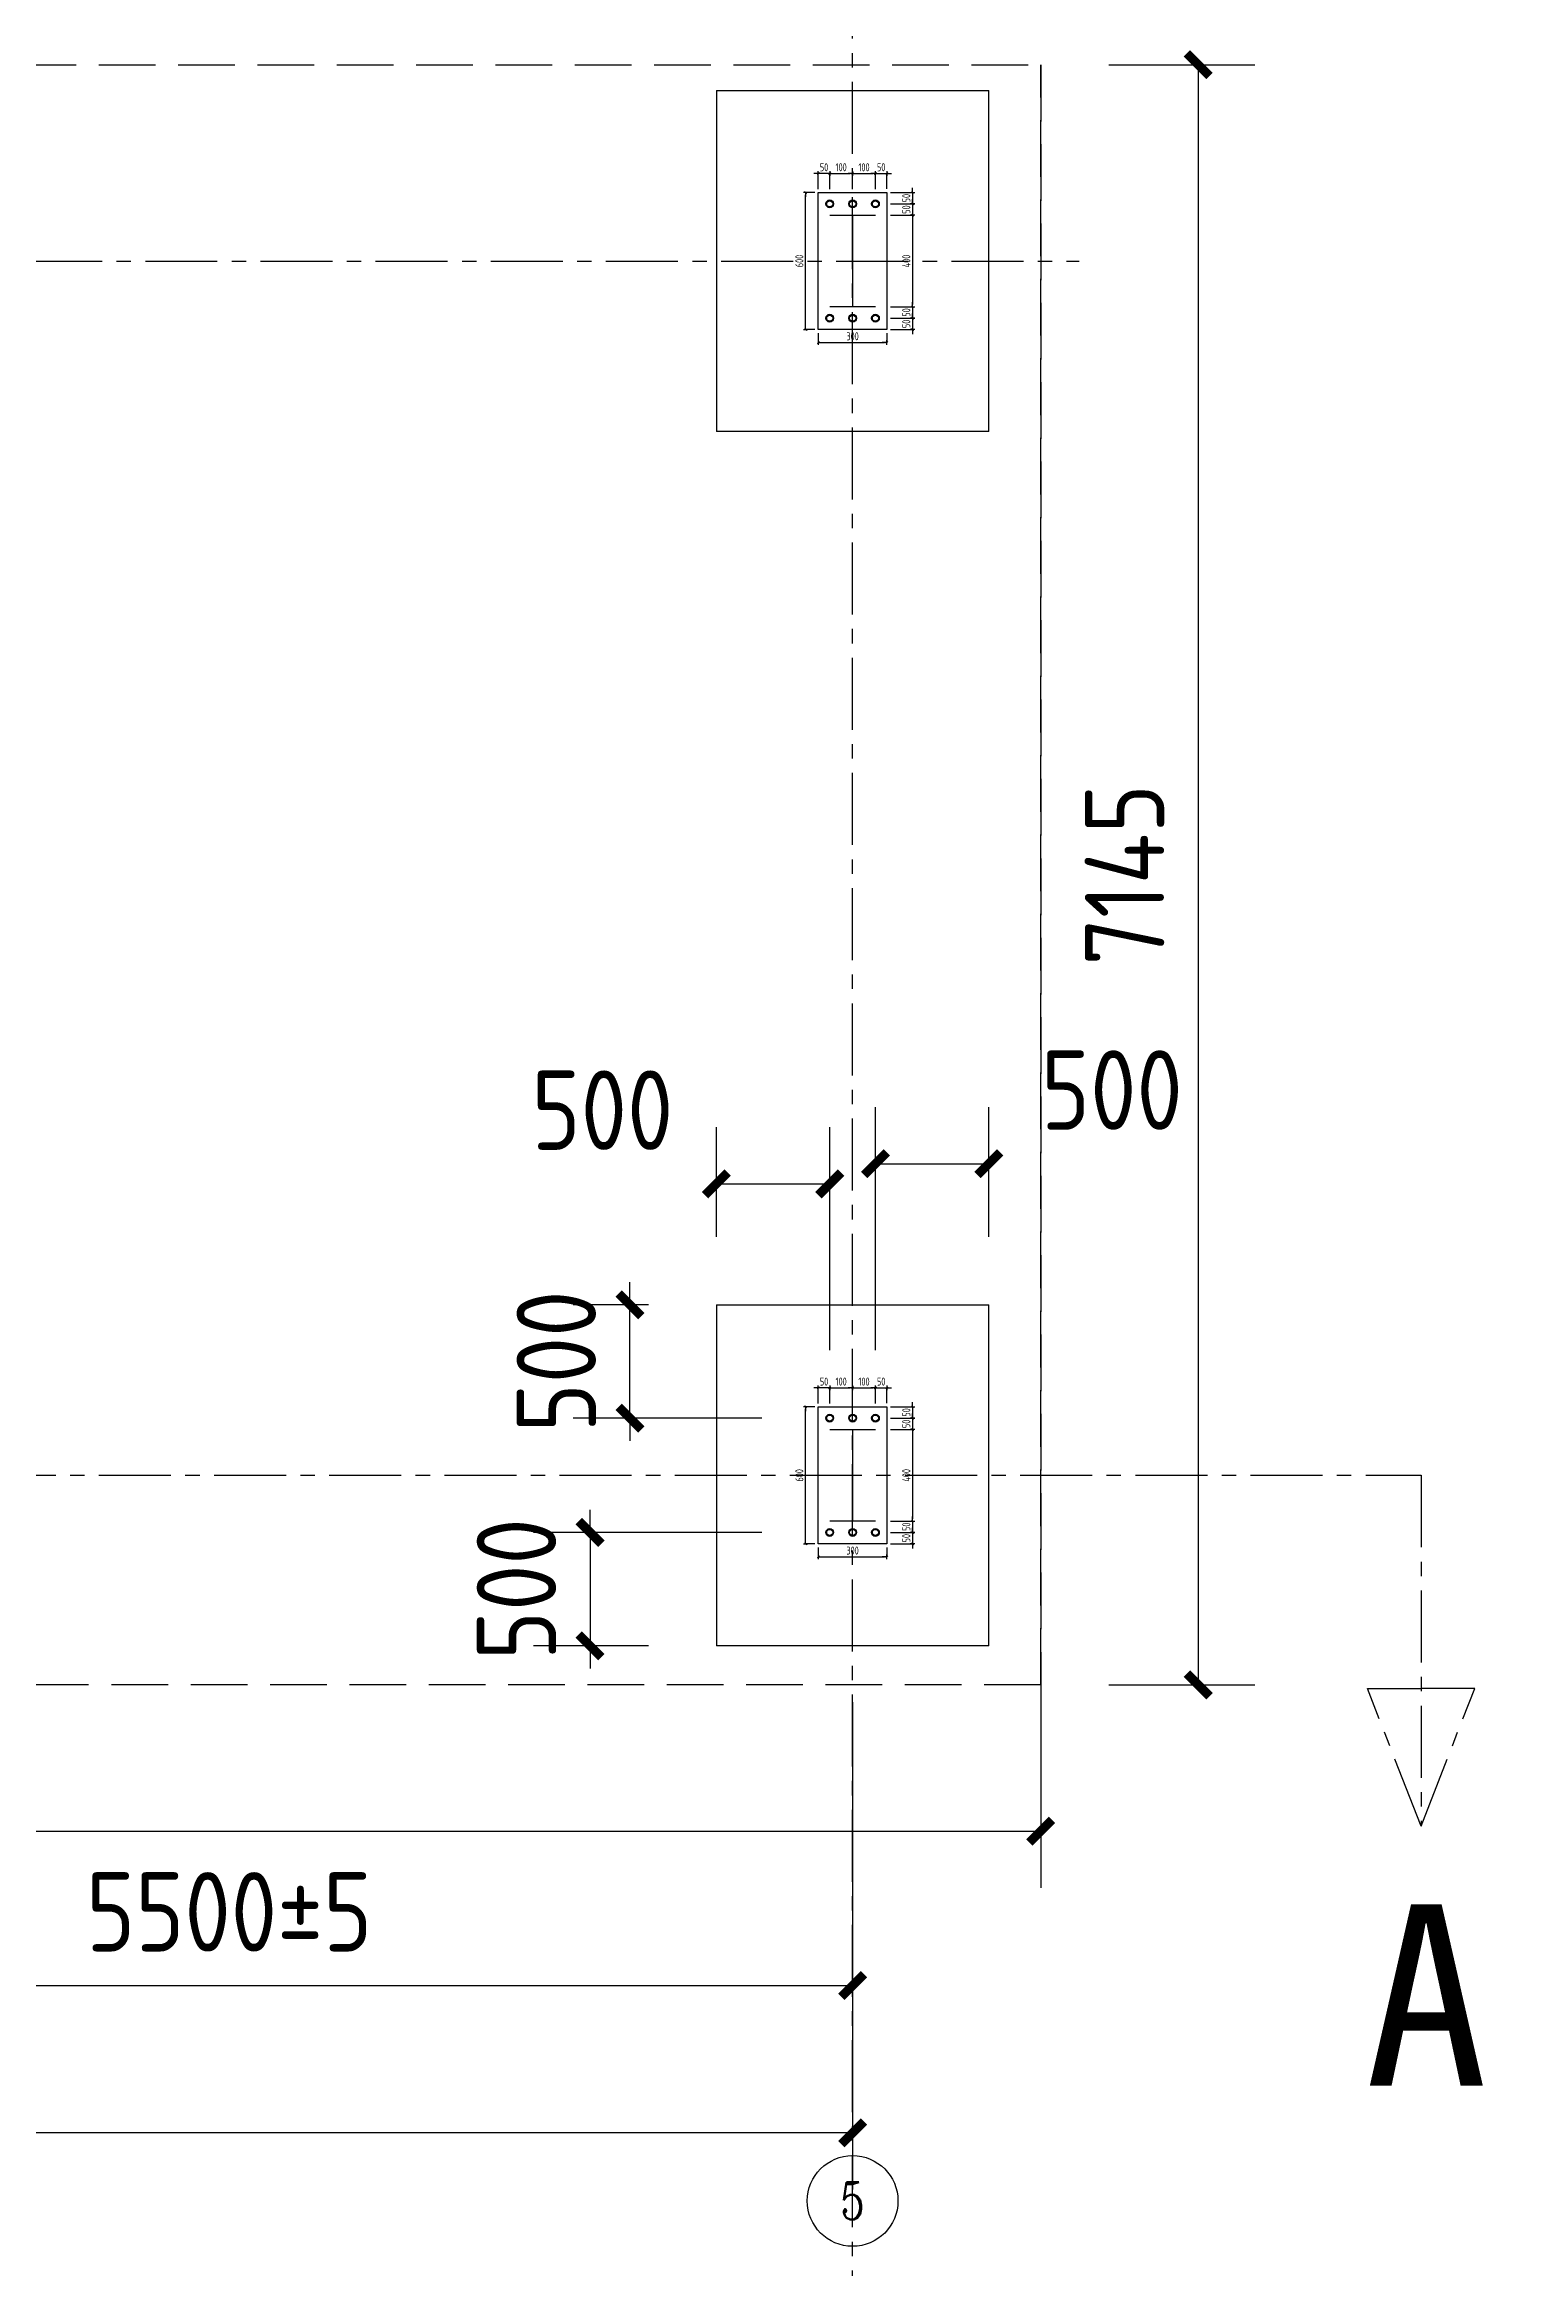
# Model space of a CAD drawing. Extents: x 1129386 to 1341523, y 309636 to 351636.
# Drawn here: x 1164463 to 1170921, y 334236 to 344039 of the extents above; entities that cross this region are included whole.
import ezdxf
from ezdxf.enums import TextEntityAlignment as Align

# ---------------------------------------------------------------- set-up
doc = ezdxf.new("R2010")
doc.units = 0
doc.header["$LTSCALE"] = 1000
doc.header["$MEASUREMENT"] = 0
doc.linetypes.add('CENTER', pattern=[50.8, 31.75, -6.35, 6.35, -6.35])
doc.linetypes.add('DASH', pattern=[0.35, 0.25, -0.1])
for name, color, linetype in [('1', 7, 'Continuous'), ('9', 3, 'Continuous'), ('AXIS', 3, 'Continuous'), ('AXIS_TEXT', 7, 'Continuous'), ('DOTE', 1, 'Continuous')]:
    doc.layers.add(name, color=color, linetype=linetype)
doc.styles.add('_TCH_AXIS', font='COMPLEX', dxfattribs={"bigfont": 'GBCBIG'})
doc.styles.add('COMPLEX', font='COMPLEX')
doc.styles.add('HZ', font='tssdeng.shx', dxfattribs={"width": 0.7, "bigfont": 'tssdchn.shx'})
doc.styles.get("Standard").update_dxf_attribs({"font": 'gbenor.shx', "bigfont": 'gbcbig.shx'})
doc.dimstyles.new('1-1', dxfattribs={"dimscale": 100, "dimtxt": 3.5, "dimasz": 1, "dimexe": 0, "dimexo": 1.5, "dimgap": 1, "dimtad": 1, "dimdec": 0, "dimzin": 0, "dimdsep": 46, "dimtxsty": 'HZ', "dimblk": 'TJDIM', "dimcen": 0, "dimclrd": 3, "dimclre": 3, "dimclrt": 7, "dimaunit": 1, "dimadec": 0, "dimazin": 0, "dimtfac": 1, "dimtdec": 0, "dimtix": 1, "dimtmove": 2, "dimatfit": 3, "dimldrblk": 'TJDIM', "dimfxl": 0, "dimtolj": 1, "dimarcsym": 0})
doc.dimstyles.new('STANDARD$0', dxfattribs={"dimscale": 100, "dimtxt": 3.5, "dimasz": 1, "dimexe": 2.5, "dimexo": 3, "dimgap": 1.5, "dimtad": 1, "dimdec": 0, "dimzin": 0, "dimdsep": 46, "dimtxsty": 'Standard', "dimblk": 'ARCHTICK', "dimcen": 0.09, "dimadec": 0, "dimazin": 0, "dimtfac": 1, "dimtdec": 0, "dimtix": 1, "dimtmove": 2, "dimatfit": 3, "dimldrblk": 'ARCHTICK', "dimfxl": 1, "dimtolj": 1, "dimtzin": 0, "dimarcsym": 0})

# ---------------------------------------------------------------- blocks, each defined once
blk = doc.blocks.new('_ArchTick')
at = {"color": 0, "linetype": 'ByBlock', "const_width": 0.4}
blk.add_lwpolyline([(-0.5, -0.5), (0.5, 0.5)], dxfattribs=at)
blk = doc.blocks.new('*D82')
at = {"color": 0, "lineweight": -2}
for p, q in [((1162527.9, 336429.5), (1162527.9, 335229.5)), ((1168027.9, 336429.5), (1168027.9, 335229.5))]:
    blk.add_line(p, q, dxfattribs=at)
at = {"color": 0, "linetype": 'ByBlock', "lineweight": -2}
blk.add_line((1162527.9, 335479.5), (1168027.9, 335479.5), dxfattribs=at)
at = {"layer": 'Defpoints', "color": 0}
for p in [(1162527.9, 336729.5), (1168027.9, 336729.5), (1168027.9, 335479.5)]:
    blk.add_point(p, dxfattribs=at)
at = {"color": 0, "lineweight": -2, "xscale": 100, "yscale": 100, "zscale": 100, "rotation": 180}
blk.add_blockref('_ArchTick', (1162527.9, 335479.5), dxfattribs=at)
at = {"color": 0, "lineweight": -2, "xscale": 100, "yscale": 100, "zscale": 100}
blk.add_blockref('_ArchTick', (1168027.9, 335479.5), dxfattribs=at)
at = {"color": 0, "insert": (1165277.9, 335804.5), "char_height": 350, "attachment_point": 5}
blk.add_mtext('\\A1;5500±5', dxfattribs=at)
blk = doc.blocks.new('*D83')
at = {"color": 0, "lineweight": -2}
for p, q in [((1148127.9, 336429.5), (1148127.9, 334579.5)), ((1168027.9, 336429.5), (1168027.9, 334579.5))]:
    blk.add_line(p, q, dxfattribs=at)
at = {"color": 0, "linetype": 'ByBlock', "lineweight": -2}
for p, q in [((1148127.9, 334829.5), (1157927.9, 334829.5)), ((1168027.9, 334829.5), (1160761.2, 334829.5))]:
    blk.add_line(p, q, dxfattribs=at)
at = {"layer": 'Defpoints', "color": 0}
for p in [(1148127.9, 336729.5), (1168027.9, 336729.5), (1168027.9, 334829.5)]:
    blk.add_point(p, dxfattribs=at)
at = {"color": 0, "lineweight": -2, "xscale": 100, "yscale": 100, "zscale": 100, "rotation": 180}
blk.add_blockref('_ArchTick', (1148127.9, 334829.5), dxfattribs=at)
at = {"color": 0, "lineweight": -2, "xscale": 100, "yscale": 100, "zscale": 100}
blk.add_blockref('_ArchTick', (1168027.9, 334829.5), dxfattribs=at)
at = {"color": 0, "insert": (1159344.5, 335154.5), "char_height": 350, "attachment_point": 5}
blk.add_mtext('\\A1;19900%%P10', dxfattribs=at)
blk = doc.blocks.new('_AXISO')
blk.add_circle((0, 0), 0.5)
at = {"layer": 'AXIS_TEXT', "style": 'COMPLEX', "width": 1.041667}
blk.add_attdef('A', text='', height=0.56, dxfattribs=at).set_placement((-0.25, -0.28), (0.25, -0.28), align=Align.FIT)
blk = doc.blocks.new('*D87')
at = {"color": 0, "lineweight": -2}
for p, q in [((1169157.9, 343950.3), (1169802.5, 343950.3)), ((1169157.9, 336805.3), (1169802.5, 336805.3))]:
    blk.add_line(p, q, dxfattribs=at)
at = {"color": 0, "linetype": 'ByBlock', "lineweight": -2}
blk.add_line((1169552.5, 343950.3), (1169552.5, 336805.3), dxfattribs=at)
at = {"layer": 'Defpoints', "color": 0}
for p in [(1168857.9, 343950.3), (1168857.9, 336805.3), (1169552.5, 336805.3)]:
    blk.add_point(p, dxfattribs=at)
at = {"color": 0, "lineweight": -2, "xscale": 100, "yscale": 100, "zscale": 100}
for p, rotation in [((1169552.5, 343950.3), 90), ((1169552.5, 336805.3), 270)]:
    blk.add_blockref('_ArchTick', p, dxfattribs=dict(at, rotation=rotation))
at = {"color": 0, "insert": (1169227.5, 340377.8), "char_height": 350, "attachment_point": 5, "rotation": 90}
blk.add_mtext('\\A1;7145', dxfattribs=at)
blk = doc.blocks.new('*D88')
at = {"color": 0, "lineweight": -2}
for p, q in [((1155952.9, 336839), (1155952.9, 335910.3)), ((1168857.9, 336839), (1168857.9, 335910.3))]:
    blk.add_line(p, q, dxfattribs=at)
at = {"color": 0, "linetype": 'ByBlock', "lineweight": -2}
blk.add_line((1155952.9, 336160.3), (1168857.9, 336160.3), dxfattribs=at)
at = {"layer": 'Defpoints', "color": 0}
for p in [(1155952.9, 337139), (1168857.9, 337139), (1168857.9, 336160.3)]:
    blk.add_point(p, dxfattribs=at)
at = {"color": 0, "lineweight": -2, "xscale": 100, "yscale": 100, "zscale": 100, "rotation": 180}
blk.add_blockref('_ArchTick', (1155952.9, 336160.3), dxfattribs=at)
at = {"color": 0, "lineweight": -2, "xscale": 100, "yscale": 100, "zscale": 100}
blk.add_blockref('_ArchTick', (1168857.9, 336160.3), dxfattribs=at)
at = {"color": 0, "insert": (1162405.4, 336485.3), "char_height": 350, "attachment_point": 5}
blk.add_mtext('\\A1;12905', dxfattribs=at)
blk = doc.blocks.new('TJDIM')
at = {"color": 2, "const_width": 0.45}
blk.add_lwpolyline([(-0.5, -0.5), (0.5, 0.5)], dxfattribs=at)
at = {"layer": '9', "color": 3, "linetype": 'Continuous'}
for p, q in [((0, 0), (-2, 0)), ((0, -1), (0, 1))]:
    blk.add_line(p, q, dxfattribs=at)
blk = doc.blocks.new('*D62')
at = {"layer": '1', "color": 3, "lineweight": -2}
for p, q in [((1149622, 398009), (1149622, 398687)), ((1150622, 398009), (1150622, 398687))]:
    blk.add_line(p, q, dxfattribs=at)
at = {"layer": '1', "color": 3, "linetype": 'ByBlock', "lineweight": -2}
blk.add_line((1149722, 398687), (1150522, 398687), dxfattribs=at)
at = {"layer": 'Defpoints', "color": 0}
for p in [(1150622, 398687), (1149622, 397859), (1150622, 397859)]:
    blk.add_point(p, dxfattribs=at)
at = {"layer": '1', "color": 3, "lineweight": -2, "xscale": 100, "yscale": 100, "zscale": 100, "rotation": 180}
blk.add_blockref('TJDIM', (1149622, 398687), dxfattribs=at)
at = {"layer": '1', "color": 3, "lineweight": -2, "xscale": 100, "yscale": 100, "zscale": 100}
blk.add_blockref('TJDIM', (1150622, 398687), dxfattribs=at)
at = {"layer": '1', "color": 7, "insert": (1150122, 398962), "char_height": 350, "attachment_point": 5, "style": 'HZ'}
blk.add_mtext('\\A1;100', dxfattribs=at)
blk = doc.blocks.new('*D63')
at = {"layer": '1', "color": 3, "linetype": 'ByBlock', "lineweight": -2}
for p, q in [((1149022, 398687), (1148922, 398687)), ((1149622, 398687), (1149122, 398687)), ((1149722, 398687), (1149822, 398687))]:
    blk.add_line(p, q, dxfattribs=at)
at = {"layer": '1', "color": 3, "lineweight": -2}
for p, q in [((1149122, 398009), (1149122, 398687)), ((1149622, 398009), (1149622, 398687))]:
    blk.add_line(p, q, dxfattribs=at)
at = {"layer": 'Defpoints', "color": 0}
for p in [(1149122, 398687), (1149122, 397859), (1149622, 397859)]:
    blk.add_point(p, dxfattribs=at)
at = {"layer": '1', "color": 3, "lineweight": -2, "xscale": 100, "yscale": 100, "zscale": 100}
blk.add_blockref('TJDIM', (1149122, 398687), dxfattribs=at)
at = {"layer": '1', "color": 3, "lineweight": -2, "xscale": 100, "yscale": 100, "zscale": 100, "rotation": 180}
blk.add_blockref('TJDIM', (1149622, 398687), dxfattribs=at)
at = {"layer": '1', "color": 7, "insert": (1149372, 398962), "char_height": 350, "attachment_point": 5, "style": 'HZ'}
blk.add_mtext('\\A1;50', dxfattribs=at)
blk = doc.blocks.new('*D64')
at = {"layer": '1', "color": 3, "lineweight": -2}
for p, q in [((1150622, 398009), (1150622, 398687)), ((1151622, 398009), (1151622, 398687))]:
    blk.add_line(p, q, dxfattribs=at)
at = {"layer": '1', "color": 3, "linetype": 'ByBlock', "lineweight": -2}
blk.add_line((1150722, 398687), (1151522, 398687), dxfattribs=at)
at = {"layer": 'Defpoints', "color": 0}
for p in [(1151622, 398687), (1150622, 397859), (1151622, 397859)]:
    blk.add_point(p, dxfattribs=at)
at = {"layer": '1', "color": 3, "lineweight": -2, "xscale": 100, "yscale": 100, "zscale": 100, "rotation": 180}
blk.add_blockref('TJDIM', (1150622, 398687), dxfattribs=at)
at = {"layer": '1', "color": 3, "lineweight": -2, "xscale": 100, "yscale": 100, "zscale": 100}
blk.add_blockref('TJDIM', (1151622, 398687), dxfattribs=at)
at = {"layer": '1', "color": 7, "insert": (1151122, 398962), "char_height": 350, "attachment_point": 5, "style": 'HZ'}
blk.add_mtext('\\A1;100', dxfattribs=at)
blk = doc.blocks.new('*D65')
at = {"layer": '1', "color": 3, "linetype": 'ByBlock', "lineweight": -2}
for p, q in [((1151522, 398687), (1151422, 398687)), ((1151622, 398687), (1152122, 398687)), ((1152222, 398687), (1152322, 398687))]:
    blk.add_line(p, q, dxfattribs=at)
at = {"layer": '1', "color": 3, "lineweight": -2}
for p, q in [((1151622, 398009), (1151622, 398687)), ((1152122, 398025), (1152122, 398687))]:
    blk.add_line(p, q, dxfattribs=at)
at = {"layer": 'Defpoints', "color": 0}
for p in [(1152122, 398687), (1151622, 397859), (1152122, 397875)]:
    blk.add_point(p, dxfattribs=at)
at = {"layer": '1', "color": 3, "lineweight": -2, "xscale": 100, "yscale": 100, "zscale": 100}
blk.add_blockref('TJDIM', (1151622, 398687), dxfattribs=at)
at = {"layer": '1', "color": 3, "lineweight": -2, "xscale": 100, "yscale": 100, "zscale": 100, "rotation": 180}
blk.add_blockref('TJDIM', (1152122, 398687), dxfattribs=at)
at = {"layer": '1', "color": 7, "insert": (1151872, 398962), "char_height": 350, "attachment_point": 5, "style": 'HZ'}
blk.add_mtext('\\A1;50', dxfattribs=at)
blk = doc.blocks.new('*D66')
at = {"layer": '1', "color": 3, "lineweight": -2}
for p, q in [((1152280, 397363), (1153247, 397363)), ((1152280, 396863), (1153247, 396863))]:
    blk.add_line(p, q, dxfattribs=at)
at = {"layer": '1', "color": 3, "linetype": 'ByBlock', "lineweight": -2}
for p, q in [((1153247, 397463), (1153247, 397563)), ((1153247, 397363), (1153247, 396863)), ((1153247, 396763), (1153247, 396663))]:
    blk.add_line(p, q, dxfattribs=at)
at = {"layer": 'Defpoints', "color": 0}
for p in [(1152130, 397363), (1152130, 396863), (1153247, 396863)]:
    blk.add_point(p, dxfattribs=at)
at = {"layer": '1', "color": 3, "lineweight": -2, "xscale": 100, "yscale": 100, "zscale": 100}
for p, rotation in [((1153247, 397363), 270), ((1153247, 396863), 90)]:
    blk.add_blockref('TJDIM', p, dxfattribs=dict(at, rotation=rotation))
at = {"layer": '1', "color": 7, "insert": (1152972, 397113), "char_height": 350, "attachment_point": 5, "rotation": 90, "style": 'HZ'}
blk.add_mtext('\\A1;50', dxfattribs=at)
blk = doc.blocks.new('*D67')
at = {"layer": '1', "color": 3, "lineweight": -2}
for p, q in [((1152280, 396863), (1153247, 396863)), ((1152280, 392863), (1153247, 392863))]:
    blk.add_line(p, q, dxfattribs=at)
at = {"layer": '1', "color": 3, "linetype": 'ByBlock', "lineweight": -2}
blk.add_line((1153247, 396763), (1153247, 392963), dxfattribs=at)
at = {"layer": 'Defpoints', "color": 0}
for p in [(1152130, 396863), (1152130, 392863), (1153247, 392863)]:
    blk.add_point(p, dxfattribs=at)
at = {"layer": '1', "color": 3, "lineweight": -2, "xscale": 100, "yscale": 100, "zscale": 100}
for p, rotation in [((1153247, 396863), 90), ((1153247, 392863), 270)]:
    blk.add_blockref('TJDIM', p, dxfattribs=dict(at, rotation=rotation))
at = {"layer": '1', "color": 7, "insert": (1152972, 394863), "char_height": 350, "attachment_point": 5, "rotation": 90, "style": 'HZ'}
blk.add_mtext('\\A1;400', dxfattribs=at)
blk = doc.blocks.new('*D68')
at = {"layer": '1', "color": 3, "lineweight": -2}
for p, q in [((1152280, 392863), (1153247, 392863)), ((1152280, 392363), (1153247, 392363))]:
    blk.add_line(p, q, dxfattribs=at)
at = {"layer": '1', "color": 3, "linetype": 'ByBlock', "lineweight": -2}
for p, q in [((1153247, 392963), (1153247, 393063)), ((1153247, 392863), (1153247, 392363)), ((1153247, 392263), (1153247, 392163))]:
    blk.add_line(p, q, dxfattribs=at)
at = {"layer": 'Defpoints', "color": 0}
for p in [(1152130, 392863), (1152130, 392363), (1153247, 392363)]:
    blk.add_point(p, dxfattribs=at)
at = {"layer": '1', "color": 3, "lineweight": -2, "xscale": 100, "yscale": 100, "zscale": 100}
for p, rotation in [((1153247, 392863), 270), ((1153247, 392363), 90)]:
    blk.add_blockref('TJDIM', p, dxfattribs=dict(at, rotation=rotation))
at = {"layer": '1', "color": 7, "insert": (1152972, 392613), "char_height": 350, "attachment_point": 5, "rotation": 90, "style": 'HZ'}
blk.add_mtext('\\A1;50', dxfattribs=at)
blk = doc.blocks.new('*D69')
at = {"layer": '1', "color": 3, "lineweight": -2}
for p, q in [((1149122, 391713), (1149122, 391296)), ((1152122, 391713), (1152122, 391296))]:
    blk.add_line(p, q, dxfattribs=at)
at = {"layer": '1', "color": 3, "linetype": 'ByBlock', "lineweight": -2}
blk.add_line((1149222, 391296), (1152022, 391296), dxfattribs=at)
at = {"layer": 'Defpoints', "color": 0}
for p in [(1149122, 391863), (1152122, 391863), (1152122, 391296)]:
    blk.add_point(p, dxfattribs=at)
at = {"layer": '1', "color": 3, "lineweight": -2, "xscale": 100, "yscale": 100, "zscale": 100, "rotation": 180}
blk.add_blockref('TJDIM', (1149122, 391296), dxfattribs=at)
at = {"layer": '1', "color": 3, "lineweight": -2, "xscale": 100, "yscale": 100, "zscale": 100}
blk.add_blockref('TJDIM', (1152122, 391296), dxfattribs=at)
at = {"layer": '1', "color": 7, "insert": (1150622, 391571), "char_height": 350, "attachment_point": 5, "style": 'HZ'}
blk.add_mtext('\\A1;300', dxfattribs=at)
blk = doc.blocks.new('*D70')
at = {"layer": '1', "color": 3, "lineweight": -2}
for p, q in [((1148972, 397863), (1148569, 397863)), ((1148972, 391863), (1148569, 391863))]:
    blk.add_line(p, q, dxfattribs=at)
at = {"layer": '1', "color": 3, "linetype": 'ByBlock', "lineweight": -2}
blk.add_line((1148569, 391963), (1148569, 397763), dxfattribs=at)
at = {"layer": 'Defpoints', "color": 0}
for p in [(1148569, 397863), (1149122, 397863), (1149122, 391863)]:
    blk.add_point(p, dxfattribs=at)
at = {"layer": '1', "color": 3, "lineweight": -2, "xscale": 100, "yscale": 100, "zscale": 100}
for p, rotation in [((1148569, 397863), 90), ((1148569, 391863), 270)]:
    blk.add_blockref('TJDIM', p, dxfattribs=dict(at, rotation=rotation))
at = {"layer": '1', "color": 7, "insert": (1148294, 394863), "char_height": 350, "attachment_point": 5, "rotation": 90, "style": 'HZ'}
blk.add_mtext('\\A1;600', dxfattribs=at)
blk = doc.blocks.new('*D71')
at = {"layer": '1', "color": 3, "lineweight": -2}
for p, q in [((1152280, 397863), (1153247, 397863)), ((1152280, 397363), (1153247, 397363))]:
    blk.add_line(p, q, dxfattribs=at)
at = {"layer": '1', "color": 3, "linetype": 'ByBlock', "lineweight": -2}
for p, q in [((1153247, 397963), (1153247, 398063)), ((1153247, 397863), (1153247, 397363)), ((1153247, 397263), (1153247, 397163))]:
    blk.add_line(p, q, dxfattribs=at)
at = {"layer": 'Defpoints', "color": 0}
for p in [(1152130, 397863), (1152130, 397363), (1153247, 397363)]:
    blk.add_point(p, dxfattribs=at)
at = {"layer": '1', "color": 3, "lineweight": -2, "xscale": 100, "yscale": 100, "zscale": 100}
for p, rotation in [((1153247, 397863), 270), ((1153247, 397363), 90)]:
    blk.add_blockref('TJDIM', p, dxfattribs=dict(at, rotation=rotation))
at = {"layer": '1', "color": 7, "insert": (1152972, 397613), "char_height": 350, "attachment_point": 5, "rotation": 90, "style": 'HZ'}
blk.add_mtext('\\A1;50', dxfattribs=at)
blk = doc.blocks.new('*D72')
at = {"layer": '1', "color": 3, "lineweight": -2}
for p, q in [((1152280, 392363), (1153247, 392363)), ((1152280, 391863), (1153247, 391863))]:
    blk.add_line(p, q, dxfattribs=at)
at = {"layer": '1', "color": 3, "linetype": 'ByBlock', "lineweight": -2}
for p, q in [((1153247, 392463), (1153247, 392563)), ((1153247, 392363), (1153247, 391863)), ((1153247, 391763), (1153247, 391663))]:
    blk.add_line(p, q, dxfattribs=at)
at = {"layer": 'Defpoints', "color": 0}
for p in [(1152130, 392363), (1152130, 391863), (1153247, 391863)]:
    blk.add_point(p, dxfattribs=at)
at = {"layer": '1', "color": 3, "lineweight": -2, "xscale": 100, "yscale": 100, "zscale": 100}
for p, rotation in [((1153247, 392363), 270), ((1153247, 391863), 90)]:
    blk.add_blockref('TJDIM', p, dxfattribs=dict(at, rotation=rotation))
at = {"layer": '1', "color": 7, "insert": (1152972, 392113), "char_height": 350, "attachment_point": 5, "rotation": 90, "style": 'HZ'}
blk.add_mtext('\\A1;50', dxfattribs=at)
blk = doc.blocks.new('*D137')
at = {"color": 0, "lineweight": -2}
for p, q in [((1167427, 338781.6), (1167427, 339264.8)), ((1167927, 338281.6), (1167927, 339264.8))]:
    blk.add_line(p, q, dxfattribs=at)
at = {"color": 0, "linetype": 'ByBlock', "lineweight": -2}
blk.add_line((1167427, 339014.8), (1167927, 339014.8), dxfattribs=at)
at = {"layer": 'Defpoints', "color": 0}
for p in [(1167927, 339014.8), (1167427, 338481.6), (1167927, 337981.6)]:
    blk.add_point(p, dxfattribs=at)
at = {"color": 0, "lineweight": -2, "xscale": 100, "yscale": 100, "zscale": 100, "rotation": 180}
blk.add_blockref('_ArchTick', (1167427, 339014.8), dxfattribs=at)
at = {"color": 0, "lineweight": -2, "xscale": 100, "yscale": 100, "zscale": 100}
blk.add_blockref('_ArchTick', (1167927, 339014.8), dxfattribs=at)
at = {"color": 0, "insert": (1166924.2, 339339.8), "char_height": 350, "attachment_point": 5}
blk.add_mtext('\\A1;500', dxfattribs=at)
blk = doc.blocks.new('*D138')
at = {"color": 0, "linetype": 'ByBlock', "lineweight": -2}
for p, q in [((1167045.6, 338481.6), (1167045.6, 338581.6)), ((1167045.6, 337981.6), (1167045.6, 338481.6)), ((1167045.6, 337981.6), (1167045.6, 337881.6))]:
    blk.add_line(p, q, dxfattribs=at)
at = {"color": 0, "lineweight": -2}
for p, q in [((1167127, 338481.6), (1166795.6, 338481.6)), ((1167627, 337981.6), (1166795.6, 337981.6))]:
    blk.add_line(p, q, dxfattribs=at)
at = {"layer": 'Defpoints', "color": 0}
for p in [(1167045.6, 338481.6), (1167427, 338481.6), (1167927, 337981.6)]:
    blk.add_point(p, dxfattribs=at)
at = {"color": 0, "lineweight": -2, "xscale": 100, "yscale": 100, "zscale": 100}
for p, rotation in [((1167045.6, 338481.6), 270), ((1167045.6, 337981.6), 90)]:
    blk.add_blockref('_ArchTick', p, dxfattribs=dict(at, rotation=rotation))
at = {"color": 0, "insert": (1166720.6, 338231.6), "char_height": 350, "attachment_point": 5, "rotation": 90}
blk.add_mtext('\\A1;500', dxfattribs=at)
blk = doc.blocks.new('*D140')
at = {"color": 0, "lineweight": -2}
for p, q in [((1168128.7, 338281.6), (1168128.7, 339353.6)), ((1168628.7, 338781.6), (1168628.7, 339353.6))]:
    blk.add_line(p, q, dxfattribs=at)
at = {"color": 0, "linetype": 'ByBlock', "lineweight": -2}
blk.add_line((1168128.7, 339103.6), (1168628.7, 339103.6), dxfattribs=at)
at = {"layer": 'Defpoints', "color": 0}
for p in [(1168628.7, 339103.6), (1168628.7, 338481.6), (1168128.7, 337981.6)]:
    blk.add_point(p, dxfattribs=at)
at = {"color": 0, "lineweight": -2, "xscale": 100, "yscale": 100, "zscale": 100, "rotation": 180}
blk.add_blockref('_ArchTick', (1168128.7, 339103.6), dxfattribs=at)
at = {"color": 0, "lineweight": -2, "xscale": 100, "yscale": 100, "zscale": 100}
blk.add_blockref('_ArchTick', (1168628.7, 339103.6), dxfattribs=at)
at = {"color": 0, "insert": (1169171.5, 339428.6), "char_height": 350, "attachment_point": 5}
blk.add_mtext('\\A1;500', dxfattribs=at)
blk = doc.blocks.new('*D141')
at = {"color": 0, "linetype": 'ByBlock', "lineweight": -2}
for p, q in [((1166869.8, 337477.4), (1166869.8, 337577.4)), ((1166869.8, 337477.4), (1166869.8, 336977.4)), ((1166869.8, 336977.4), (1166869.8, 336877.4))]:
    blk.add_line(p, q, dxfattribs=at)
at = {"color": 0, "lineweight": -2}
for p, q in [((1167627, 337477.4), (1166619.8, 337477.4)), ((1167127, 336977.4), (1166619.8, 336977.4))]:
    blk.add_line(p, q, dxfattribs=at)
at = {"layer": 'Defpoints', "color": 0}
for p in [(1167927, 337477.4), (1166869.8, 336977.4), (1167427, 336977.4)]:
    blk.add_point(p, dxfattribs=at)
at = {"color": 0, "lineweight": -2, "xscale": 100, "yscale": 100, "zscale": 100}
for p, rotation in [((1166869.8, 337477.4), 270), ((1166869.8, 336977.4), 90)]:
    blk.add_blockref('_ArchTick', p, dxfattribs=dict(at, rotation=rotation))
at = {"color": 0, "insert": (1166544.8, 337227.4), "char_height": 350, "attachment_point": 5, "rotation": 90}
blk.add_mtext('\\A1;500', dxfattribs=at)
blk = doc.blocks.new('C')
at = {"layer": '1', "color": 1}
for p, q in [((1149622.4, 396863.1), (1151622.4, 396863.1)), ((1150622.4, 396863.1), (1150622.4, 392863.1)), ((1151622.4, 392863.1), (1149622.4, 392863.1))]:
    blk.add_line(p, q, dxfattribs=at)
blk.add_lwpolyline([(1152122.4, 397863.1), (1152122.4, 391863.1), (1149122.4, 391863.1), (1149122.4, 397863.1)], close=True, dxfattribs=at)
for centre in [(1149622.4, 397363.1), (1150622.4, 397363.1), (1151622.4, 397363.1), (1149622.4, 392363.1), (1150622.4, 392363.1), (1151622.4, 392363.1)]:
    blk.add_circle(centre, 169.1, dxfattribs=at)
for base, p1, p2, text, picture, middle in [((1149122.4, 398686.5), (1149622.4, 397859.5), (1149122.4, 397859.5), '50', '*D63', (1149372.4, 398961.5)), ((1150622.4, 398686.5), (1149622.4, 397859.5), (1150622.4, 397859.5), '100', '*D62', (1150122.4, 398961.5)), ((1151622.4, 398686.5), (1150622.4, 397859.5), (1151622.4, 397859.5), '100', '*D64', (1151122.4, 398961.5)), ((1152122.4, 398686.5), (1151622.4, 397859.5), (1152122.4, 397874.5), '50', '*D65', (1151872.4, 398961.5)), ((1152122.4, 391295.5), (1149122.4, 391863.1), (1152122.4, 391863.1), '300', '*D69', (1150622.4, 391570.5))]:
    dim = blk.add_linear_dim(base=base, p1=p1, p2=p2, text=text, dimstyle='1-1', dxfattribs=at)
    dim.commit()
    dim.dimension.update_dxf_attribs({"geometry": picture, "text_midpoint": middle})
for base, p1, p2, text, picture, middle in [((1148568.8, 397863.1), (1149122.4, 391863.1), (1149122.4, 397863.1), '600', '*D70', (1148293.8, 394863.1)), ((1153247.5, 397363.1), (1152130.4, 397863.1), (1152130.4, 397363.1), '50', '*D71', (1152972.5, 397613.1)), ((1153247.5, 396863.1), (1152130.4, 397363.1), (1152130.4, 396863.1), '50', '*D66', (1152972.5, 397113.1)), ((1153247.5, 392863.1), (1152130.4, 396863.1), (1152130.4, 392863.1), '400', '*D67', (1152972.5, 394863.1)), ((1153247.5, 392363.1), (1152130.4, 392863.1), (1152130.4, 392363.1), '50', '*D68', (1152972.5, 392613.1)), ((1153247.5, 391863.1), (1152130.4, 392363.1), (1152130.4, 391863.1), '50', '*D72', (1152972.5, 392113.1))]:
    dim = blk.add_linear_dim(base=base, p1=p1, p2=p2, angle=90, text=text, dimstyle='1-1', dxfattribs=at)
    dim.commit()
    dim.dimension.update_dxf_attribs({"geometry": picture, "text_midpoint": middle})

msp = doc.modelspace()

# ---------------------------------------------------------------- hatches: boundary and pattern name
h = msp.add_hatch()
h.set_pattern_fill('AR-CONC', color=2, scale=100)
h.set_pattern_definition([(50, (0, 0), (717.4375, -62.86833), [75, -825]), (355, (0, 0), (-138.98994, 751.97526), [60, -660]), (100.45, (60, -5), (578.55976, 689.3719), [64, -701]), (46.18, (0, 200), (1067.1365, -166.14964), [112.5, -1237.5]), (96.64, (89, 186), (934.5749, 974.60285), [96, -1052]), (351.18, (0, 200), (934.4312, 974.2434), [90, -990]), (21, (100, 150), (597.0058, -402.8065), [75, -825]), (326, (100, 150), (243.0015, 725.07604), [60, -660]), (71.45, (150, 116), (840.2339, 322.4469), [64, -701]), (37.5, (0, 0), (11.73922, 332.94923), [0, -652, 0, -670, 0, -663]), (7.5, (0, 0), (263.06954, 394.41171), [0, -382, 0, -637, 0, -252.5]), (-32.5, (-223, 0), (533.822436, -22.55487), [0, -250, 0, -780, 0, -1035]), (-42.5, (-323, 0), (583.18617, 100.10498), [0, -325, 0, -518, 0, -735])])
h.paths.add_polyline_path([(1146317.9, 329173), (1146317.9, 329973), (1147317.9, 329973), (1147317.9, 330173), (1147527.6, 330173), (1147527.6, 329873), (1147928.5, 329873), (1147995.6, 329873), (1148027.9, 329873), (1148059.6, 329873), (1148195.2, 329873), (1148208.1, 329873), (1148208.1, 329852.8), (1148195.2, 329852.8), (1148195.2, 329829.8, 0.103143), (1148195.6, 329828, 0.291961), (1148199.7, 329825.3, 0.1071), (1148202.6, 329825.3), (1148208.1, 329825.3), (1148224.2, 329825.3, 0.012), (1148226.7, 329825.3), (1148251.1, 329825.3, 0.101734), (1148254.1, 329825.3), (1148254.7, 329825.3, 0.377126), (1148259.2, 329829.3, 0.032077), (1148259.2, 329829.8), (1148259.2, 329852.8), (1148208.1, 329852.8), (1148208.1, 329873), (1148259.2, 329873), (1148328, 329873), (1148727.2, 329873), (1148727.2, 330173), (1150927.1, 330173), (1150927.1, 329873), (1151328.1, 329873), (1151395.1, 329873), (1151459.1, 329873), (1151594.8, 329873), (1151607.6, 329873), (1151607.6, 329852.8), (1151594.8, 329852.8), (1151594.8, 329829.8, 0.103143), (1151595.2, 329828, 0.291961), (1151599.3, 329825.3, 0.1071), (1151602.1, 329825.3), (1151607.7, 329825.3), (1151623.8, 329825.3, 0.012), (1151626.2, 329825.3), (1151650.7, 329825.3, 0.101734), (1151653.6, 329825.3), (1151654.2, 329825.3, 0.377126), (1151658.8, 329829.3, 0.032077), (1151658.8, 329829.8), (1151658.8, 329852.8), (1151607.6, 329852.8), (1151607.6, 329873), (1151658.8, 329873), (1151727.6, 329873), (1152126.8, 329873), (1152126.8, 330173), (1152212.9, 330173), (1152212.9, 329973), (1155952.9, 329973), (1155952.9, 330173), (1156427.1, 330173), (1156427.1, 329873), (1156828.1, 329873), (1156895.1, 329873), (1156959.1, 329873), (1157094.8, 329873), (1157107.6, 329873), (1157107.6, 329852.8), (1157094.8, 329852.8), (1157094.8, 329829.8, 0.103143), (1157095.2, 329828, 0.291961), (1157099.3, 329825.3, 0.1071), (1157102.1, 329825.3), (1157107.7, 329825.3), (1157123.8, 329825.3, 0.012), (1157126.2, 329825.3), (1157150.7, 329825.3, 0.101734), (1157153.6, 329825.3), (1157154.2, 329825.3, 0.377126), (1157158.8, 329829.3, 0.032077), (1157158.8, 329829.8), (1157158.8, 329852.8), (1157107.6, 329852.8), (1157107.6, 329873), (1157158.8, 329873), (1157227.6, 329873), (1157626.8, 329873), (1157626.8, 330173), (1161927.1, 330173), (1161927.1, 329873), (1162328.1, 329873), (1162395.1, 329873), (1162459.1, 329873), (1162594.8, 329873), (1162607.6, 329873), (1162607.6, 329852.8), (1162594.8, 329852.8), (1162594.8, 329829.8, 0.103143), (1162595.2, 329828, 0.291961), (1162599.3, 329825.3, 0.1071), (1162602.1, 329825.3), (1162607.7, 329825.3), (1162623.8, 329825.3, 0.012), (1162626.2, 329825.3), (1162650.7, 329825.3, 0.101734), (1162653.6, 329825.3), (1162654.2, 329825.3, 0.377126), (1162658.8, 329829.3, 0.032077), (1162658.8, 329829.8), (1162658.8, 329852.8), (1162607.6, 329852.8), (1162607.6, 329873), (1162658.8, 329873), (1162727.6, 329873), (1163126.8, 329873), (1163126.8, 330173), (1167335.9, 330173, 0.908935), (1169100, 329973), (1169857.9, 329973), (1169857.9, 329173)])
h.paths.add_polyline_path([(1151395.1, 329852.8), (1151395.1, 329829.8, 0.103143), (1151395.5, 329828, 0.291961), (1151399.6, 329825.3, 0.1071), (1151402.5, 329825.3), (1151424.1, 329825.3, 0.012), (1151426.6, 329825.3), (1151451, 329825.3, 0.101734), (1151454, 329825.3), (1151454.6, 329825.3, 0.377126), (1151459.1, 329829.3, 0.032077), (1151459.1, 329829.8), (1151459.1, 329852.8)], flags=16)
h.paths.add_polyline_path([(1156895.1, 329852.8), (1156895.1, 329829.8, 0.103143), (1156895.5, 329828, 0.291961), (1156899.6, 329825.3, 0.1071), (1156902.5, 329825.3), (1156924.1, 329825.3, 0.012), (1156926.6, 329825.3), (1156951, 329825.3, 0.101734), (1156954, 329825.3), (1156954.6, 329825.3, 0.377126), (1156959.1, 329829.3, 0.032077), (1156959.1, 329829.8), (1156959.1, 329852.8)], flags=16)
h.paths.add_polyline_path([(1147995.6, 329852.8), (1147995.6, 329829.8, 0.103143), (1147995.9, 329828, 0.291961), (1148000, 329825.3, 0.1071), (1148002.9, 329825.3), (1148024.6, 329825.3, 0.012), (1148027, 329825.3), (1148051.4, 329825.3, 0.101734), (1148054.4, 329825.3), (1148055, 329825.3, 0.377126), (1148059.5, 329829.3, 0.032077), (1148059.6, 329829.8), (1148059.6, 329852.8)], flags=16)
h.paths.add_polyline_path([(1162395.1, 329852.8), (1162395.1, 329829.8, 0.103143), (1162395.5, 329828, 0.291961), (1162399.6, 329825.3, 0.1071), (1162402.5, 329825.3), (1162424.1, 329825.3, 0.012), (1162426.6, 329825.3), (1162451, 329825.3, 0.101734), (1162454, 329825.3), (1162454.6, 329825.3, 0.377126), (1162459.1, 329829.3, 0.032077), (1162459.1, 329829.8), (1162459.1, 329852.8)], flags=16)
h.paths.add_polyline_path([(1174807.6, 343950.3), (1175007.6, 343950.3), (1175007.6, 344950.3), (1175807.6, 344950.3), (1175807.6, 335805.3), (1175007.6, 335805.3), (1175007.6, 336805.3), (1174807.6, 336805.3), (1174807.6, 336977.4), (1175107.6, 336977.4), (1175107.6, 337416), (1175127.8, 337416), (1175127.8, 337445.4), (1175150.7, 337445.4, 0.103143), (1175152.6, 337445.8, -0.021211), (1175152.2, 337458.3), (1175127.8, 337458.3), (1175127.8, 337496.5), (1175152.1, 337496.5, -0.041196), (1175151, 337496, 0.000368), (1175150.8, 337495.9, 0.007873), (1175151, 337496, -0.098644), (1175155.3, 337476.8), (1175155.3, 337474.4, -0.082342), (1175152.2, 337458.3, -0.003621), (1175151.7, 337457.3, -0.232165), (1175155.3, 337452.7), (1175155.3, 337450, -0.005854), (1175155.3, 337449.9, -0.191137), (1175152.6, 337445.8, -0.103143), (1175150.7, 337445.4), (1175127.8, 337445.4), (1175127.8, 337458.3), (1175152.1, 337445.5, 0.021211), (1175152.6, 337445.8, 0.291961), (1175155.3, 337449.9, 0.1071), (1175155.3, 337452.7), (1175155.3, 337458.3), (1175183.1, 337458.3), (1175439.9, 337458.3, 0.414214), (1175512.4, 337530.8), (1175473.6, 337530.3, -0.414214), (1175439.9, 337496.5), (1175183.1, 337496.5), (1175155.3, 337496.5), (1175155.3, 337496.6), (1175155.3, 337501.2, 0.101734), (1175155.3, 337504.2), (1175155.3, 337504.8, 0.377126), (1175151.3, 337509.4, -0.233225), (1175155.3, 337504.2), (1175155.3, 337501.2, -0.197118), (1175152.2, 337496.6), (1175127.8, 337496.6), (1175127.8, 337509.4), (1175127.8, 337962.4), (1175127.8, 337962.5), (1175152.3, 337962.5, -0.00019), (1175152.2, 337962.4), (1175107.6, 337949.6), (1175107.6, 337949.6), (1175107.6, 337962.4), (1175127.8, 337962.4), (1175127.8, 337509.4), (1175127.8, 337496.6), (1175107.6, 337496.6), (1175107.6, 337509.4), (1175107.6, 337949.6), (1175127.8, 337962.4), (1175152.2, 337962.4, -0.00343), (1175152.1, 337949.7, 0.021211), (1175152.6, 337950, 0.291961), (1175155.3, 337954.1, -0.191137), (1175152.6, 337950, -0.021211), (1175152, 337961.8, 0.00343), (1175152.2, 337962.4), (1175233.1, 337962.5), (1175439.9, 337962.5, -0.414214), (1175473.6, 337928.7), (1175512.4, 337928.7, -0.00186), (1175512.4, 337928.7), (1175512.4, 337928.7, 0.412036), (1175439.9, 338000.7), (1175152.1, 338000.7, 0.584975), (1175151.3, 338013.6, 0.032077), (1175150.7, 338013.6), (1175127.8, 338032), (1175127.8, 338032), (1175107.6, 338013.6), (1175107.6, 338013.6), (1175107.6, 338481.6), (1174807.6, 338481.6), (1174807.6, 342332.4), (1175107.6, 342332.4), (1175107.6, 342800.4), (1175107.6, 342782), (1175127.8, 342782), (1175127.8, 342813.3), (1175152.1, 342813.3), (1175183.1, 342813.3), (1175439.9, 342813.3, 0.412036), (1175512.4, 342885.3), (1175512.4, 342885.8, -0.00186), (1175512.4, 342885.3), (1175473.6, 342885.3, -0.414214), (1175439.9, 342851.5), (1175233.1, 342851.5), (1175152.2, 342851.6, 0.00343), (1175152.1, 342864.3, -0.021211), (1175152.6, 342864, -0.191137), (1175155.3, 342859.9, 0.291961), (1175152.6, 342864, 0.021211), (1175152, 342852.2, -0.00343), (1175152.2, 342851.6), (1175107.6, 342864.4), (1175107.6, 342864.4), (1175107.6, 343304.9), (1175107.6, 343317.7), (1175127.8, 343317.7), (1175127.8, 343304.9), (1175127.8, 342851.6), (1175107.6, 342851.6), (1175107.6, 342864.4), (1175127.8, 342851.6), (1175152.2, 342851.6, -0.00019), (1175152.3, 342851.5), (1175127.8, 342851.5), (1175127.8, 342851.6), (1175127.8, 343304.9), (1175127.8, 343317.7), (1175152.2, 343317.7), (1175183.1, 343317.7), (1175183.1, 343317.7), (1175439.9, 343317.7, -0.414214), (1175473.6, 343284), (1175512.4, 343283.5, 0.414214), (1175439.9, 343356), (1175183.1, 343356), (1175152.1, 343368.8, -0.021211), (1175152.6, 343368.5, 0.103143), (1175150.7, 343368.9), (1175127.8, 343368.9), (1175127.8, 343387), (1175107.6, 343387), (1175107.6, 343836.6), (1174807.6, 343836.6)])
h.paths.add_polyline_path([(1167335.9, 330173), (1167428, 330173), (1167428, 329873), (1167829, 329873), (1167829, 329852.8), (1167896, 329852.8), (1167896, 329829.8, 0.103143), (1167896.4, 329828, 0.191137), (1167900.5, 329825.3, 0.1071), (1167903.3, 329825.3), (1167908.9, 329825.3), (1167908.9, 329797.5), (1167908.9, 329540.7, 0.414214), (1167981.4, 329468.2), (1167980.9, 329507, -0.414214), (1167947.1, 329540.7), (1167947.1, 329797.5), (1167947.2, 329797.5), (1167947.2, 329825.3), (1167951.9, 329825.3, 0.101734), (1167954.8, 329825.3), (1167955.4, 329825.3, 0.377126), (1167960, 329829.3, 0.032077), (1167960, 329829.8), (1167960, 329852.8), (1168095.7, 329852.8), (1168095.7, 329829.8, 0.103143), (1168096.1, 329828, 0.291961), (1168100.2, 329825.3, 0.1071), (1168103, 329825.3), (1168107.6, 329828.9, -0.232165), (1168103, 329825.3), (1168100.3, 329825.3, -0.005854), (1168100.2, 329825.3, -0.291961), (1168096.1, 329828, -0.103143), (1168095.7, 329829.8), (1168095.7, 329852.8), (1168108.5, 329852.8), (1168108.5, 329825.3), (1168108.6, 329747.5), (1168108.6, 329540.7, -0.414214), (1168074.8, 329507), (1168074.8, 329468.2, 0.412036), (1168146.8, 329540.7), (1168146.8, 329797.5), (1168146.8, 329825.3), (1168151.5, 329825.3, 0.101734), (1168154.5, 329825.3), (1168155.1, 329825.3, 0.377126), (1168159.7, 329829.3, 0.032077), (1168159.7, 329829.8), (1168159.7, 329852.8), (1168228.5, 329852.8), (1168228.5, 329873), (1168627.7, 329873), (1168627.7, 330173), (1168857.9, 330173), (1168857.9, 329973), (1169100, 329973, -0.908935)])

# ---------------------------------------------------------------- linework, layer by layer
for p, q in [((1167427, 343836.6), (1167427, 342332.4)), ((1167427, 343836.6), (1168628.7, 343836.6)), ((1168628.7, 342332.4), (1168628.7, 343836.6)), ((1168628.7, 342332.4), (1167427, 342332.4)), ((1167427, 338481.6), (1167427, 336977.4)), ((1167427, 338481.6), (1168628.7, 338481.6)), ((1168628.7, 336977.4), (1168628.7, 338481.6)), ((1168628.7, 336977.4), (1167427, 336977.4))]:
    msp.add_line(p, q)
for centre in [(1167927, 343336.6), (1168027.9, 343336.6), (1168128.7, 343336.6), (1167927, 342832.4), (1168027.9, 342832.4), (1168128.7, 342832.4), (1167927, 337981.6), (1168027.9, 337981.6), (1168128.7, 337981.6), (1167927, 337477.4), (1168027.9, 337477.4), (1168128.7, 337477.4)]:
    msp.add_circle(centre, 13.5)
at = {"layer": '1', "color": 7, "linetype": 'DASH', "lineweight": 30}
for p, q in [((1155952.9, 343950.3), (1168857.9, 343950.3)), ((1155952.9, 343950.3), (1168857.9, 343950.3)), ((1168857.9, 336805.3), (1168857.9, 343950.3)), ((1168857.9, 343950.3), (1168857.9, 336805.3)), ((1168857.9, 336805.3), (1155952.9, 336805.3)), ((1168857.9, 336805.3), (1155952.9, 336805.3))]:
    msp.add_line(p, q, dxfattribs=at)
at = {"layer": 'AXIS'}
msp.add_line((1168027.9, 336729.5), (1168027.9, 334729.5), dxfattribs=at)
at = {"layer": 'DOTE', "linetype": 'CENTER', "ltscale": 0.01}
for p, q in [((1168027.9, 333905.2), (1168027.9, 346918.5)), ((1147127.9, 343084.5), (1169027.9, 343084.5)), ((1146415.2, 337729.5), (1170535.4, 337729.5)), ((1170535.4, 337729.5), (1170535.4, 336182)), ((1170535.4, 336182), (1170298.5, 336789.7)), ((1170298.5, 336789.7), (1170535.4, 336789.7)), ((1170535.4, 336182), (1170772.3, 336789.7)), ((1170772.3, 336789.7), (1170535.4, 336789.7))]:
    msp.add_line(p, q, dxfattribs=at)

# ---------------------------------------------------------------- block references
at = {"xscale": 0.1008403360610828, "yscale": 0.1008403361483943, "zscale": 0.1008403361344538}
for p in [(1051998.7, 303266.4), (1051998.7, 297911.4)]:
    msp.add_blockref('C', p, dxfattribs=at)
at = {"layer": 'AXIS'}
ref = msp.add_blockref('_AXISO', (1168027.9, 334529.5), dxfattribs=dict(at, xscale=400, yscale=400, zscale=400))
ref.add_attrib('A', '5', dxfattribs={"layer": 'AXIS_TEXT', "height": 164.4, "style": '_TCH_AXIS', "width": 0.995025}).set_placement((1167973.1, 334447.3), (1168082.7, 334447.3), align=Align.FIT)

# ---------------------------------------------------------------- texts
at = {"insert": (1170286.6, 335837.2), "char_height": 800, "attachment_point": 1}
msp.add_mtext('\\fFangSong|b0|i0|c134|p0;A', dxfattribs=at)

# ---------------------------------------------------------------- dimensions: what is measured, and where the dimension line sits
at = {"color": 3}
for base, p1, p2, picture, middle in [((1169552.5, 336805.3), (1168857.9, 343950.3), (1168857.9, 336805.3), '*D87', (1169227.5, 340377.8)), ((1167045.6, 338481.6), (1167927, 337981.6), (1167427, 338481.6), '*D138', (1166720.6, 338231.6)), ((1166869.8, 336977.4), (1167927, 337477.4), (1167427, 336977.4), '*D141', (1166544.8, 337227.4))]:
    dim = msp.add_linear_dim(base=base, p1=p1, p2=p2, angle=90, dimstyle='STANDARD$0', override={"dimblk": 'ArchTick', "dimfxl": 0}, dxfattribs=at)
    dim.commit()
    dim.dimension.update_dxf_attribs({"geometry": picture, "text_midpoint": middle})
for base, p1, p2, picture, middle in [((1168628.7, 339103.6), (1168128.7, 337981.6), (1168628.7, 338481.6), '*D140', (1169171.5, 339428.6)), ((1167927, 339014.8), (1167427, 338481.6), (1167927, 337981.6), '*D137', (1166924.2, 339339.8))]:
    dim = msp.add_linear_dim(base=base, p1=p1, p2=p2, dimstyle='STANDARD$0', override={"dimblk": 'ArchTick', "dimfxl": 0}, dxfattribs=at)
    dim.commit()
    dim.dimension.update_dxf_attribs({"geometry": picture, "text_midpoint": middle, "dimtype": 160})
dim = msp.add_linear_dim(base=(1168857.9, 336160.3), p1=(1155952.9, 337139), p2=(1168857.9, 337139), dimstyle='STANDARD$0', override={"dimblk": 'ArchTick', "dimfxl": 0}, dxfattribs=at)
dim.commit()
dim.dimension.update_dxf_attribs({"geometry": '*D88', "text_midpoint": (1162405.4, 336485.3)})
dim = msp.add_linear_dim(base=(1168027.9, 334829.5), p1=(1148127.9, 336729.5), p2=(1168027.9, 336729.5), angle=0, text='19900%%P10', dimstyle='STANDARD$0', override={"dimblk": 'ArchTick', "dimfxl": 0}, dxfattribs=at)
dim.commit()
dim.dimension.update_dxf_attribs({"geometry": '*D83', "text_midpoint": (1159344.5, 335154.5), "dimtype": 161})
dim = msp.add_aligned_dim(p1=(1162527.9, 336729.5), p2=(1168027.9, 336729.5), distance=-1250, text='5500±5', dimstyle='STANDARD$0', override={"dimblk": 'ArchTick', "dimfxl": 0}, dxfattribs=at)
dim.commit()
dim.dimension.update_dxf_attribs({"geometry": '*D82', "text_midpoint": (1165277.9, 335804.5)})

doc.saveas('drawing.dxf')
